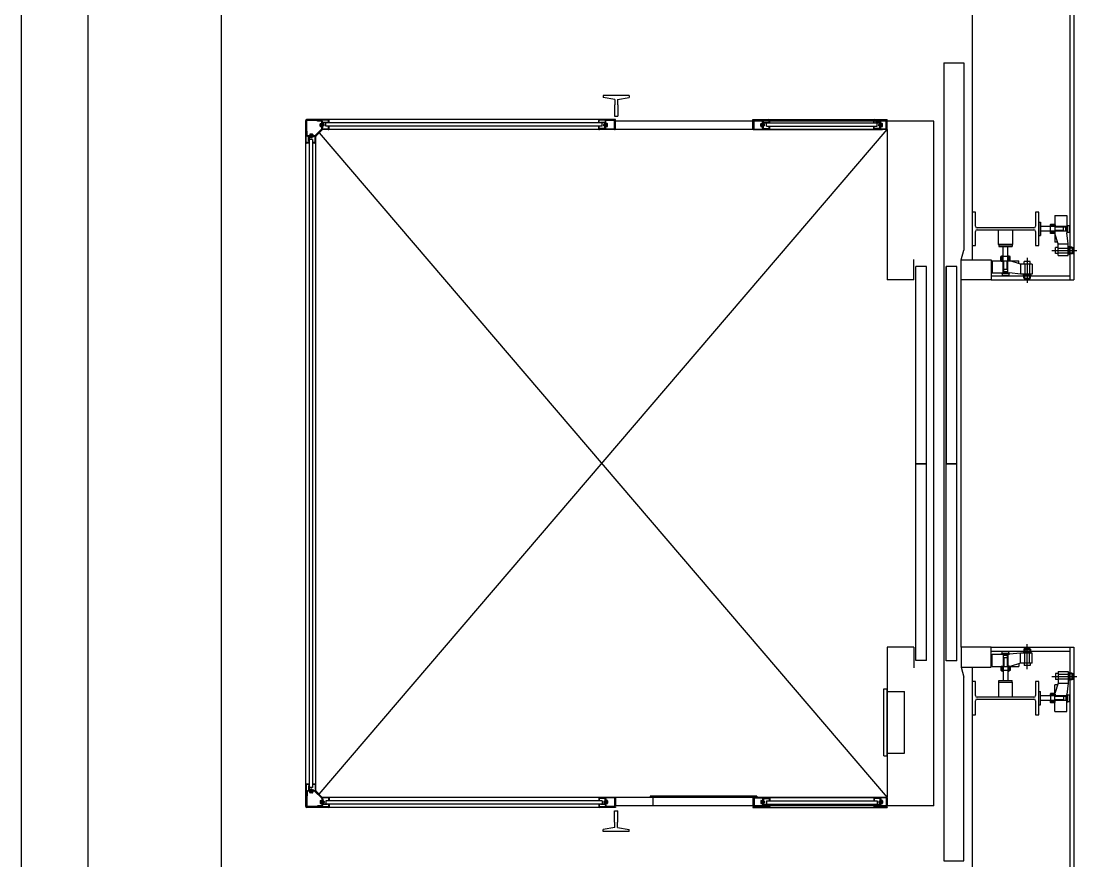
# Model space of a CAD drawing. Header units: millimetres. Extents: x -6877 to 48027, y -11108 to 34894.
# Drawn here: x 21369 to 24533, y -4578 to -2063 of the extents above; entities that cross this region are included whole.
import ezdxf

# ---------------------------------------------------------------- set-up
doc = ezdxf.new("R2010")
doc.units = ezdxf.units.MM
doc.header["$LTSCALE"] = 500
doc.layers.add('동물실', color=9, linetype='Continuous')

msp = doc.modelspace()

# ---------------------------------------------------------------- linework, layer by layer
at = {"layer": '동물실', "color": 251}
for p, q in [((21569, 4537.2), (21569, -4912.8)), ((21969, 4537.2), (21969, -4912.8)), ((21369, 3737.1), (21369, -8439.2)), ((24512, -687.8, 0), (24512, -2837.8, 0)), ((24524, -687.8, 0), (24524, -2837.8, 0)), ((24219, -747.8), (24219, -2777.8)), ((24134, -2187.8), (24134, -4577.8)), ((24134, -2187.8), (24194, -2187.8)), ((24194, -2187.8), (24194, -2748.4)), ((23113, -2285.8), (23113, -2291.8)), ((23191, -2285.8), (23113, -2285.8)), ((23148, -2297.8), (23113, -2291.8)), ((23148, -2297.8), (23148, -2313.8)), ((23156, -2297.8), (23191, -2291.8)), ((23156, -2297.8), (23156, -2313.8)), ((23191, -2285.8), (23191, -2291.8)), ((23147, -2313.8), (23147, -2347.8)), ((23148, -2313.8), (23147, -2313.8)), ((23157, -2313.8), (23156, -2313.8)), ((23157, -2313.8), (23157, -2347.8)), ((22222, -4415.3), (22222, -2360.3)), ((22223.5, -2425.3), (22223.5, -2360.3)), ((23150, -2357.8), (22224.5, -2357.8)), ((22289.5, -2359.3), (22224.5, -2359.3)), ((22225.1, -2405.2), (22225.1, -2361.9)), ((22269.4, -2360.9), (22226.1, -2360.9)), ((22257, -2362.5), (22257, -2360.9)), ((22269.4, -2362.5), (22257, -2362.5)), ((22265.5, -2360.9), (22265.5, -2359.3)), ((22265.6, -2377.7), (22265.6, -2370.7)), ((22266.4, -2369.6), (22269.1, -2369.6)), ((22269.1, -2371.9), (22266.4, -2371.9)), ((22270.4, -2369.2), (22269.1, -2369.2)), ((22269.1, -2379.2), (22269.1, -2369.2)), ((22270.4, -2384.6), (22270.4, -2363.5)), ((22272, -2384.6), (22272, -2363.5)), ((22273.6, -2382.2), (22273.6, -2368.8)), ((22275.9, -2371.7), (22273.6, -2371.7)), ((22276.7, -2372.5), (22273.6, -2372.5)), ((22287, -2366.2), (22274.6, -2366.2)), ((23117.4, -2367.8), (22274.6, -2367.8)), ((22275.9, -2371.7), (22276.7, -2372.5)), ((22275.9, -2376.7), (22275.9, -2371.7)), ((22276.7, -2375.9), (22276.7, -2372.5)), ((22282, -2377.8), (22282, -2367.8)), ((22287, -2367.8), (22287, -2366.2)), ((22290.5, -2367.8), (22290.5, -2360.3)), ((22292, -2367.8), (22292, -2360.3)), ((23100, -2367.8), (23100, -2360.3)), ((23101.5, -2367.8), (23101.5, -2360.3)), ((23150, -2359.3), (23102.5, -2359.3)), ((23117.4, -2366.2), (23105, -2366.2)), ((23105, -2367.8), (23105, -2366.2)), ((23110, -2377.8), (23110, -2367.8)), ((23116.1, -2371.7), (23115.3, -2372.5)), ((23115.3, -2375.9), (23115.3, -2372.5)), ((23115.3, -2372.5), (23118.4, -2372.5)), ((23116.1, -2376.7), (23116.1, -2371.7)), ((23116.1, -2371.7), (23118.4, -2371.7)), ((23118.4, -2382.2), (23118.4, -2368.8)), ((23118.4, -2382.2), (23118.4, -2368.8)), ((23120, -2383.7), (23120, -2361.9)), ((23121.6, -2383.7), (23121.6, -2361.9)), ((23121.6, -2369.2), (23122.9, -2369.2)), ((23145.9, -2360.9), (23122.6, -2360.9)), ((23122.9, -2379.2), (23122.9, -2369.2)), ((23125.6, -2369.6), (23122.9, -2369.6)), ((23122.9, -2371.9), (23125.6, -2371.9)), ((23126.4, -2377.7), (23126.4, -2370.7)), ((23146.9, -2384.3), (23146.9, -2361.9)), ((23147, -2347.8), (23157, -2347.8)), ((23148.5, -2385.3), (23148.5, -2361.9)), ((23150, -2362.8), (23148.5, -2362.8)), ((23150, -2359.3), (23150, -2357.8)), ((24104, -2362.8), (23150, -2362.8)), ((23150, -2385.3), (23150, -2362.8)), ((23562.3, -2357.8), (23964.1, -2357.8)), ((23562.3, -2359.3), (23562.3, -2357.8)), ((23562.3, -2359.3), (23609.8, -2359.3)), ((23562.3, -2385.3), (23562.3, -2362.8)), ((23562.3, -2362.8), (23563.8, -2362.8)), ((23562.3, -2362.8), (23563.8, -2362.8)), ((23563.8, -2385.3), (23563.8, -2361.9)), ((23565.4, -2384.3), (23565.4, -2361.9)), ((23566.4, -2360.9), (23589.7, -2360.9)), ((23585.9, -2377.7), (23585.9, -2370.7)), ((23586.7, -2369.6), (23589.4, -2369.6)), ((23589.4, -2371.9), (23586.7, -2371.9)), ((23589.4, -2379.2), (23589.4, -2369.2)), ((23590.7, -2369.2), (23589.4, -2369.2)), ((23590.7, -2383.7), (23590.7, -2361.9)), ((23592.3, -2383.7), (23592.3, -2361.9)), ((23593.9, -2382.2), (23593.9, -2368.8)), ((23593.9, -2382.2), (23593.9, -2368.8)), ((23596.2, -2371.7), (23593.9, -2371.7)), ((23597, -2372.5), (23593.9, -2372.5)), ((23594.9, -2366.2), (23607.3, -2366.2)), ((23594.9, -2367.8), (23941.5, -2367.8)), ((23596.2, -2376.7), (23596.2, -2371.7)), ((23596.2, -2371.7), (23597, -2372.5)), ((23597, -2375.9), (23597, -2372.5)), ((23602.3, -2377.8), (23602.3, -2367.8)), ((23607.3, -2367.8), (23607.3, -2366.2)), ((23610.8, -2367.8), (23610.8, -2360.3)), ((23612.3, -2367.8), (23612.3, -2360.3)), ((23924.1, -2367.8), (23924.1, -2360.3)), ((23925.6, -2367.8), (23925.6, -2360.3)), ((23964.1, -2359.3), (23926.6, -2359.3)), ((23929.1, -2367.8), (23929.1, -2366.2)), ((23941.5, -2366.2), (23929.1, -2366.2)), ((23934.1, -2377.8), (23934.1, -2367.8)), ((23940.2, -2371.7), (23939.4, -2372.5)), ((23939.4, -2375.9), (23939.4, -2372.5)), ((23939.4, -2372.5), (23942.5, -2372.5)), ((23940.2, -2371.7), (23942.5, -2371.7)), ((23940.2, -2376.7), (23940.2, -2371.7)), ((23942.5, -2382.2), (23942.5, -2368.8)), ((23942.5, -2382.2), (23942.5, -2368.8)), ((23944.1, -2383.7), (23944.1, -2361.9)), ((23945.7, -2383.7), (23945.7, -2361.9)), ((23945.7, -2369.2), (23947, -2369.2)), ((23960, -2360.9), (23946.7, -2360.9)), ((23947, -2379.2), (23947, -2369.2)), ((23949.7, -2369.6), (23947, -2369.6)), ((23947, -2371.9), (23949.7, -2371.9)), ((23950.5, -2377.7), (23950.5, -2370.7)), ((23961, -2384.3), (23961, -2361.9)), ((23962.6, -2385.3), (23962.6, -2361.9)), ((23964.1, -2362.8), (23962.6, -2362.8)), ((23964.1, -2359.3), (23964.1, -2357.8)), ((23964.1, -2385.3), (23964.1, -2362.8)), ((24104, -4412.8), (24104, -2362.8)), ((22225.1, -2401.3), (22223.5, -2401.3)), ((22226.7, -2392.8), (22225.1, -2392.8)), ((22226.7, -2405.2), (22226.7, -2392.8)), ((22233.8, -2402.2), (22233.8, -2404.9)), ((22241.9, -2401.4), (22235, -2401.4)), ((22236.1, -2404.9), (22236.1, -2402.2)), ((22240.7, -2404.9), (22240.7, -2402.2)), ((22243, -2402.2), (22243, -2404.9)), ((22249.5, -2405.9), (22270.1, -2385.3)), ((22250.7, -2407), (22271.3, -2386.4)), ((22252.3, -2407.5), (22271.7, -2388.1)), ((22262, -4377.8), (23964, -2387.8)), ((22262, -2397.8), (23964, -4387.8)), ((22269.1, -2376.5), (22266.4, -2376.5)), ((22266.4, -2378.8), (22269.1, -2378.8)), ((22270.4, -2374.2), (22269.1, -2373)), ((22270.4, -2375.4), (22269.1, -2374.2)), ((22270.4, -2379.2), (22269.1, -2379.2)), ((22273.6, -2382.2), (22272, -2382.2)), ((22289.5, -2386.3), (22272.4, -2386.3)), ((23147.5, -2387.8), (22272.4, -2387.8)), ((22276.7, -2375.9), (22273.6, -2375.9)), ((22275.9, -2376.7), (22273.6, -2376.7)), ((22276.7, -2375.9), (22275.9, -2376.7)), ((23110, -2377.8), (22282, -2377.8)), ((22290.5, -2385.3), (22290.5, -2377.8)), ((22292, -2385.3), (22292, -2377.8)), ((23100, -2385.3), (23100, -2377.8)), ((23101.5, -2385.3), (23101.5, -2377.8)), ((23147.5, -2386.3), (23102.5, -2386.3)), ((23119, -2384.7), (23103, -2384.7)), ((23103, -2386.3), (23103, -2384.7)), ((23115.3, -2375.9), (23118.4, -2375.9)), ((23115.3, -2375.9), (23116.1, -2376.7)), ((23116.1, -2376.7), (23118.4, -2376.7)), ((23118.4, -2382.2), (23120, -2382.2)), ((23121.6, -2374.2), (23122.9, -2373)), ((23121.6, -2375.4), (23122.9, -2374.2)), ((23121.6, -2379.2), (23122.9, -2379.2)), ((23122.9, -2376.5), (23125.6, -2376.5)), ((23125.6, -2378.8), (23122.9, -2378.8)), ((23148.5, -2384.3), (23146.9, -2384.3)), ((23964, -2387.8), (23147.5, -2387.8)), ((23563.8, -2384.3), (23565.4, -2384.3)), ((23564.8, -2386.3), (23609.8, -2386.3)), ((23564.8, -2387.8), (23950.3, -2387.8)), ((23589.4, -2376.5), (23586.7, -2376.5)), ((23586.7, -2378.8), (23589.4, -2378.8)), ((23590.7, -2374.2), (23589.4, -2373)), ((23590.7, -2375.4), (23589.4, -2374.2)), ((23590.7, -2379.2), (23589.4, -2379.2)), ((23593.9, -2382.2), (23592.3, -2382.2)), ((23593.3, -2384.7), (23609.3, -2384.7)), ((23597, -2375.9), (23593.9, -2375.9)), ((23596.2, -2376.7), (23593.9, -2376.7)), ((23597, -2375.9), (23596.2, -2376.7)), ((23602.3, -2377.8), (23934.1, -2377.8)), ((23609.3, -2386.3), (23609.3, -2384.7)), ((23610.8, -2385.3), (23610.8, -2377.8)), ((23612.3, -2385.3), (23612.3, -2377.8)), ((23924.1, -2385.3), (23924.1, -2377.8)), ((23925.6, -2385.3), (23925.6, -2377.8)), ((23961.6, -2386.3), (23926.6, -2386.3)), ((23927.1, -2386.3), (23927.1, -2384.7)), ((23943.1, -2384.7), (23927.1, -2384.7)), ((23939.4, -2375.9), (23942.5, -2375.9)), ((23939.4, -2375.9), (23940.2, -2376.7)), ((23940.2, -2376.7), (23942.5, -2376.7)), ((23942.5, -2382.2), (23944.1, -2382.2)), ((23945.7, -2374.2), (23947, -2373)), ((23945.7, -2375.4), (23947, -2374.2)), ((23945.7, -2379.2), (23947, -2379.2)), ((23947, -2376.5), (23949.7, -2376.5)), ((23949.7, -2378.8), (23947, -2378.8)), ((23962.6, -2384.3), (23961, -2384.3)), ((23964, -2387.8), (23964, -2837.8)), ((22232, -2426.3), (22224.5, -2426.3)), ((22232, -2427.8), (22224.5, -2427.8)), ((22248.8, -2406.2), (22227.7, -2406.2)), ((22248.8, -2407.8), (22227.7, -2407.8)), ((22230.4, -2422.8), (22230.4, -2410.4)), ((22232, -2422.8), (22230.4, -2422.8)), ((22232, -2410.4), (22232, -4365.1)), ((22242, -2417.8), (22232, -2417.8)), ((22246.4, -2409.4), (22233, -2409.4)), ((22233.4, -2406.2), (22233.4, -2404.9)), ((22243.4, -2404.9), (22233.4, -2404.9)), ((22235.9, -2411.7), (22235.9, -2409.4)), ((22235.9, -2411.7), (22236.7, -2412.5)), ((22240.9, -2411.7), (22235.9, -2411.7)), ((22236.7, -2412.5), (22236.7, -2409.4)), ((22240.1, -2412.5), (22236.7, -2412.5)), ((22238.4, -2406.2), (22237.2, -2404.9)), ((22239.6, -2406.2), (22238.4, -2404.9)), ((22240.1, -2412.5), (22240.1, -2409.4)), ((22240.1, -2412.5), (22240.9, -2411.7)), ((22240.9, -2411.7), (22240.9, -2409.4)), ((22242, -2417.8), (22242, -4357.7)), ((22249.5, -2426.3), (22242, -2426.3)), ((22249.5, -2427.8), (22242, -2427.8)), ((22243.4, -2406.2), (22243.4, -2404.9)), ((22246.4, -2409.4), (22246.4, -2407.8)), ((22250.5, -2425.3), (22250.5, -2408.2)), ((22252, -4367.4), (22252, -2408.2)), ((24229, -2635, 0), (24219, -2635, 0)), ((24219, -2635, 0), (24219, -2735, 0)), ((24229, -2677.3, 0), (24229, -2635, 0)), ((24419, -2635, 0), (24409, -2635, 0)), ((24409, -2635, 0), (24409, -2677.3, 0)), ((24419, -2735, 0), (24419, -2635, 0)), ((24466.6, -2645.1, 0), (24466.6, -2724.9, 0)), ((24466.6, -2645.1, 0), (24502.6, -2645.1, 0)), ((24502.6, -2645.1, 0), (24502.6, -2696.5, 0)), ((24404, -2682.3, 0), (24234, -2682.3, 0)), ((24234, -2687.8, 0), (24404, -2687.8, 0)), ((24298, -2731.8, 0), (24298, -2687.8, 0)), ((24340, -2687.8, 0), (24340, -2731.8, 0)), ((24419, -2665, 0), (24424, -2665, 0)), ((24419, -2665, 0), (24419, -2705, 0)), ((24424, -2665, 0), (24424, -2705, 0)), ((24502.5, -2678, 0), (24424, -2678, 0)), ((24424, -2678, 0), (24424, -2692, 0)), ((24454.3, -2698.6, 0), (24454.3, -2671.4, 0)), ((24466.6, -2671.4, 0), (24454.3, -2671.4, 0)), ((24466.6, -2673.6, 0), (24454.3, -2673.6, 0)), ((24466.6, -2676.1, 0), (24454.3, -2676.1, 0)), ((24466.6, -2676.1, 0), (24457.6, -2676.1, 0)), ((24492.5, -2680, 0), (24466.5, -2680, 0)), ((24467.6, -2672.4, 0), (24466.6, -2672.4, 0)), ((24466.6, -2672.4, 0), (24466.6, -2677.4, 0)), ((24467.6, -2677.4, 0), (24466.6, -2677.4, 0)), ((24467.6, -2672.4, 0), (24467.6, -2677.4, 0)), ((24492.5, -2691.1, 0), (24492.5, -2679.1, 0)), ((24492.5, -2679.1, 0), (24499.5, -2679.1, 0)), ((24499.5, -2691.1, 0), (24499.5, -2679.1, 0)), ((24499.5, -2679.9, 0), (24502.5, -2679.9, 0)), ((24502.6, -2673.5, 0), (24504.6, -2673.5, 0)), ((24504.6, -2696.5, 0), (24504.6, -2673.5, 0)), ((24504.6, -2675, 0), (24510.6, -2675, 0)), ((24510.6, -2695, 0), (24510.6, -2675, 0)), ((24229, -2735, 0), (24229, -2692.8, 0)), ((24409, -2692.8, 0), (24409, -2735, 0)), ((24419, -2705, 0), (24424, -2705, 0)), ((24502.5, -2692, 0), (24424, -2692, 0)), ((24454.3, -2692.1, 0), (24454.3, -2697.6, 0)), ((24466.6, -2693.6, 0), (24454.3, -2693.6, 0)), ((24466.6, -2696.1, 0), (24454.3, -2696.1, 0)), ((24466.6, -2698.6, 0), (24454.3, -2698.6, 0)), ((24492.5, -2690, 0), (24466.5, -2690, 0)), ((24467.6, -2692.4, 0), (24466.6, -2692.4, 0)), ((24467.6, -2697.4, 0), (24466.6, -2697.4, 0)), ((24476.5, -2730, 0), (24466.6, -2698.6, 0)), ((24467.6, -2697.4, 0), (24467.6, -2692.4, 0)), ((24492.5, -2691.1, 0), (24499.5, -2691.1, 0)), ((24499.5, -2690.1, 0), (24502.5, -2690.1, 0)), ((24506.5, -2730, 0), (24502.6, -2696.5, 0)), ((24504.6, -2696.5, 0), (24502.6, -2696.5, 0)), ((24504.6, -2695, 0), (24510.6, -2695, 0)), ((24186, -2777.8, 0), (24194, -2748.4, 0)), ((24186, -2777.8), (24194, -2748.4)), ((24219, -2735, 0), (24229, -2735, 0)), ((24298, -2731.8, 0), (24299, -2732.8, 0)), ((24340, -2731.8, 0), (24298, -2731.8, 0)), ((24299, -2732.8, 0), (24299, -2737.8, 0)), ((24299, -2732.8, 0), (24339, -2732.8, 0)), ((24299, -2737.8, 0), (24339, -2737.8, 0)), ((24312, -2816.3, 0), (24312, -2737.8, 0)), ((24312, -2737.8, 0), (24326, -2737.8, 0)), ((24326, -2816.3, 0), (24326, -2737.8, 0)), ((24339, -2732.8, 0), (24340, -2731.8, 0)), ((24339, -2732.8, 0), (24339, -2737.8, 0)), ((24409, -2735, 0), (24419, -2735, 0)), ((24458.1, -2750, 0), (24532.9, -2750, 0)), ((24474.9, -2724.9, 0), (24466.5, -2724.9, 0)), ((24468.8, -2759, 0), (24468.8, -2741, 0)), ((24476.5, -2741, 0), (24468.8, -2741, 0)), ((24476.5, -2765, 0), (24476.5, -2730, 0)), ((24476.5, -2730, 0), (24506.5, -2730, 0)), ((24476.5, -2759, 0), (24476.5, -2741, 0)), ((24476.5, -2743, 0), (24506.5, -2743, 0)), ((24506.5, -2765, 0), (24506.5, -2730, 0)), ((24509.6, -2739.1, 0), (24507, -2739.1, 0)), ((24509.6, -2744.1, 0), (24507, -2744.1, 0)), ((24510, -2739.1, 0), (24510, -2761.1, 0)), ((24512, -2739.1, 0), (24510, -2739.1, 0)), ((24512, -2761.1, 0), (24512, -2739.1, 0)), ((24518.4, -2740, 0), (24512, -2740, 0)), ((24518.4, -2740, 0), (24512, -2740, 0)), ((24518.4, -2742.5, 0), (24512, -2742.5, 0)), ((24518.4, -2740, 0), (24518.4, -2742.5, 0)), ((24518.4, -2742.5, 0), (24521.3, -2741.6, 0)), ((24518.4, -2742.5, 0), (24518.4, -2757.5, 0)), ((24519.4, -2742.2, 0), (24519.4, -2757.8, 0)), ((24522.4, -2742.6, 0), (24522.4, -2757.3, 0)), ((24044, -2837.8), (24044, -2776.4)), ((24186, -2777.8, 0), (24276, -2777.8, 0)), ((24186, -2837.8, 0), (24186, -2777.8, 0)), ((24276, -2777.8, 0), (24276, -2837.8, 0)), ((24279.1, -2780.3, 0), (24358.9, -2780.3, 0)), ((24279.1, -2780.3, 0), (24279.1, -2816.3, 0)), ((24332.6, -2768.1, 0), (24305.4, -2768.1, 0)), ((24305.4, -2780.4, 0), (24305.4, -2768.1, 0)), ((24306.4, -2781.3, 0), (24306.4, -2780.3, 0)), ((24306.4, -2780.3, 0), (24311.4, -2780.3, 0)), ((24306.4, -2781.3, 0), (24311.4, -2781.3, 0)), ((24307.7, -2780.3, 0), (24307.7, -2768.1, 0)), ((24310.2, -2780.3, 0), (24310.2, -2768.1, 0)), ((24310.2, -2780.3, 0), (24310.2, -2771.4, 0)), ((24311.4, -2781.3, 0), (24311.4, -2780.3, 0)), ((24314, -2806.3, 0), (24314, -2780.3, 0)), ((24324, -2806.3, 0), (24324, -2780.3, 0)), ((24326.2, -2768.1, 0), (24331.7, -2768.1, 0)), ((24326.4, -2781.3, 0), (24326.4, -2780.3, 0)), ((24331.4, -2781.3, 0), (24326.4, -2781.3, 0)), ((24327.7, -2780.3, 0), (24327.7, -2768.1, 0)), ((24330.2, -2780.3, 0), (24330.2, -2768.1, 0)), ((24331.4, -2781.3, 0), (24331.4, -2780.3, 0)), ((24332.6, -2780.4, 0), (24332.6, -2768.1, 0)), ((24364, -2790.3, 0), (24332.6, -2780.3, 0)), ((24358.9, -2788.7, 0), (24358.9, -2780.3, 0)), ((24393, -2782.6, 0), (24375, -2782.6, 0)), ((24375, -2790.3, 0), (24375, -2782.6, 0)), ((24384, -2771.9, 0), (24384, -2846.7, 0)), ((24393, -2790.3, 0), (24393, -2782.6, 0)), ((24476.5, -2759, 0), (24468.8, -2759, 0)), ((24476.5, -2757, 0), (24506.5, -2757, 0)), ((24476.5, -2765, 0), (24506.5, -2765, 0)), ((24476.5, -2765, 0), (24506.5, -2765, 0)), ((24509.6, -2756.1, 0), (24507, -2756.1, 0)), ((24509.6, -2761.1, 0), (24507, -2761.1, 0)), ((24510, -2761.1, 0), (24512, -2761.1, 0)), ((24518.4, -2757.5, 0), (24512, -2757.5, 0)), ((24518.4, -2760, 0), (24512, -2760, 0)), ((24518.4, -2757.5, 0), (24521.3, -2758.3, 0)), ((24518.4, -2760, 0), (24518.4, -2757.5, 0)), ((24050, -3387.4), (24050, -2797.5)), ((24082, -2797.5), (24050, -2797.5)), ((24082, -3387.4), (24082, -2797.5)), ((24141, -2797.8), (24141, -3387.8)), ((24141, -3387.6), (24141, -2797.8)), ((24173, -2797.8), (24141, -2797.8)), ((24173, -3387.6), (24173, -2797.8)), ((24325.1, -2806.3, 0), (24313.1, -2806.3, 0)), ((24313.1, -2806.3, 0), (24313.1, -2813.3, 0)), ((24325.1, -2813.3, 0), (24313.1, -2813.3, 0)), ((24313.9, -2813.3, 0), (24313.9, -2816.3, 0)), ((24324.1, -2813.3, 0), (24324.1, -2816.3, 0)), ((24325.1, -2806.3, 0), (24325.1, -2813.3, 0)), ((24399, -2790.3, 0), (24364, -2790.3, 0)), ((24364, -2790.3, 0), (24364, -2820.3, 0)), ((24393, -2790.3, 0), (24375, -2790.3, 0)), ((24377, -2790.3, 0), (24377, -2820.3, 0)), ((24391, -2790.3, 0), (24391, -2820.3, 0)), ((24399, -2790.3, 0), (24399, -2820.3, 0)), ((24399, -2790.3, 0), (24399, -2820.3, 0)), ((24044, -2837.8), (23964, -2837.8)), ((24186, -3937.8), (24186, -2837.8)), ((24276, -2837.8, 0), (24186, -2837.8, 0)), ((24276, -2825.8), (24512, -2825.8)), ((24276, -2837.8), (24524, -2837.8)), ((24279.1, -2816.3, 0), (24330.5, -2816.3, 0)), ((24307.5, -2816.3, 0), (24307.5, -2818.3, 0)), ((24330.5, -2818.3, 0), (24307.5, -2818.3, 0)), ((24309, -2818.3, 0), (24309, -2824.3, 0)), ((24329, -2824.3, 0), (24309, -2824.3, 0)), ((24329, -2818.3, 0), (24329, -2824.3, 0)), ((24364, -2820.3, 0), (24330.5, -2816.3, 0)), ((24330.5, -2818.3, 0), (24330.5, -2816.3, 0)), ((24399, -2820.3, 0), (24364, -2820.3, 0)), ((24373.1, -2823.4, 0), (24373.1, -2820.8, 0)), ((24373.1, -2823.8, 0), (24395.1, -2823.8, 0)), ((24373.1, -2825.8, 0), (24373.1, -2823.8, 0)), ((24395.1, -2825.8, 0), (24373.1, -2825.8, 0)), ((24374, -2832.2, 0), (24374, -2825.8, 0)), ((24374, -2832.2, 0), (24374, -2825.8, 0)), ((24374, -2832.2, 0), (24376.5, -2832.2, 0)), ((24376.5, -2832.2, 0), (24375.6, -2835, 0)), ((24376.2, -2833.2, 0), (24391.8, -2833.2, 0)), ((24376.5, -2832.2, 0), (24376.5, -2825.8, 0)), ((24376.5, -2832.2, 0), (24391.5, -2832.2, 0)), ((24376.6, -2836.2, 0), (24391.3, -2836.2, 0)), ((24378.1, -2823.4, 0), (24378.1, -2820.7, 0)), ((24390.1, -2823.4, 0), (24390.1, -2820.7, 0)), ((24391.5, -2832.2, 0), (24391.5, -2825.8, 0)), ((24391.5, -2832.2, 0), (24392.3, -2835, 0)), ((24394, -2832.2, 0), (24391.5, -2832.2, 0)), ((24394, -2832.2, 0), (24394, -2825.8, 0)), ((24395.1, -2823.3, 0), (24395.1, -2820.8, 0)), ((24395.1, -2823.8, 0), (24395.1, -2825.8, 0)), ((24050, -3387.4), (24082, -3387.4)), ((24050, -3978), (24050, -3388.2)), ((24050, -3388.2), (24082, -3388.2)), ((24082, -3978), (24082, -3388.2)), ((24140.9, -3387.6), (24173, -3387.6)), ((24140.9, -3388.4), (24173, -3388.4)), ((24141, -3978.3), (24141, -3388.4)), ((24173, -3978.3), (24173, -3388.4)), ((23964, -3937.8), (23964, -4387.8)), ((24044, -3937.8), (23964, -3937.8)), ((24044, -3937.8), (24044, -3999.2)), ((24276, -3937.8, 0), (24186, -3937.8, 0)), ((24186, -3937.8, 0), (24186, -3997.8, 0)), ((24276, -3937.8), (24524, -3937.8)), ((24276, -3997.8, 0), (24276, -3937.8, 0)), ((24276, -3949.8), (24512, -3949.8)), ((24329, -3951.2, 0), (24309, -3951.2, 0)), ((24309, -3957.2, 0), (24309, -3951.2, 0)), ((24329, -3957.2, 0), (24329, -3951.2, 0)), ((24395.1, -3949.8, 0), (24373.1, -3949.8, 0)), ((24373.1, -3949.8, 0), (24373.1, -3951.8, 0)), ((24373.1, -3951.8, 0), (24395.1, -3951.8, 0)), ((24373.1, -3952.2, 0), (24373.1, -3954.8, 0)), ((24374, -3943.4, 0), (24374, -3949.8, 0)), ((24374, -3943.4, 0), (24374, -3949.8, 0)), ((24374, -3943.4, 0), (24376.5, -3943.4, 0)), ((24376.5, -3943.4, 0), (24375.6, -3940.5, 0)), ((24376.2, -3942.4, 0), (24391.8, -3942.4, 0)), ((24376.5, -3943.4, 0), (24376.5, -3949.8, 0)), ((24376.5, -3943.4, 0), (24391.5, -3943.4, 0)), ((24376.6, -3939.4, 0), (24391.3, -3939.4, 0)), ((24378.1, -3952.2, 0), (24378.1, -3954.9, 0)), ((24384, -4003.7, 0), (24384, -3928.9, 0)), ((24390.1, -3952.2, 0), (24390.1, -3954.9, 0)), ((24391.5, -3943.4, 0), (24392.3, -3940.5, 0)), ((24391.5, -3943.4, 0), (24391.5, -3949.8, 0)), ((24394, -3943.4, 0), (24391.5, -3943.4, 0)), ((24394, -3943.4, 0), (24394, -3949.8, 0)), ((24395.1, -3951.8, 0), (24395.1, -3949.8, 0)), ((24395.1, -3952.3, 0), (24395.1, -3954.8, 0)), ((24512, -3937.8, 0), (24512, -5562.8, 0)), ((24524, -3937.8), (24524, -5562.8, 0)), ((24082, -3978), (24050, -3978)), ((24173, -3978.3), (24141, -3978.3)), ((24279.1, -3959.2, 0), (24330.5, -3959.2, 0)), ((24279.1, -3995.3, 0), (24279.1, -3959.2, 0)), ((24330.5, -3957.2, 0), (24307.5, -3957.2, 0)), ((24307.5, -3959.2, 0), (24307.5, -3957.2, 0)), ((24312, -3959.3, 0), (24312, -4037.8, 0)), ((24313.1, -3969.3, 0), (24313.1, -3962.3, 0)), ((24325.1, -3962.3, 0), (24313.1, -3962.3, 0)), ((24325.1, -3969.3, 0), (24313.1, -3969.3, 0)), ((24313.9, -3962.3, 0), (24313.9, -3959.3, 0)), ((24314, -3969.3, 0), (24314, -3995.3, 0)), ((24324, -3969.3, 0), (24324, -3995.3, 0)), ((24324.1, -3962.3, 0), (24324.1, -3959.3, 0)), ((24325.1, -3969.3, 0), (24325.1, -3962.3, 0)), ((24326, -3959.3, 0), (24326, -4037.8, 0)), ((24364, -3955.3, 0), (24330.5, -3959.2, 0)), ((24330.5, -3957.2, 0), (24330.5, -3959.2, 0)), ((24364, -3985.3, 0), (24332.6, -3995.3, 0)), ((24399, -3955.3, 0), (24364, -3955.3, 0)), ((24364, -3985.3, 0), (24364, -3955.3, 0)), ((24399, -3985.3, 0), (24364, -3985.3, 0)), ((24393, -3985.3, 0), (24375, -3985.3, 0)), ((24375, -3985.3, 0), (24375, -3993, 0)), ((24377, -3985.3, 0), (24377, -3955.3, 0)), ((24391, -3985.3, 0), (24391, -3955.3, 0)), ((24393, -3985.3, 0), (24393, -3993, 0)), ((24399, -3985.3, 0), (24399, -3955.3, 0)), ((24399, -3985.3, 0), (24399, -3955.3, 0)), ((24186, -3997.8, 0), (24194, -4027.2, 0)), ((24186, -3997.8), (24194, -4027.2)), ((24186, -3997.8, 0), (24276, -3997.8, 0)), ((24219, -3997.8), (24219, -5012.8)), ((24279.1, -3995.3, 0), (24358.9, -3995.3, 0)), ((24305.4, -3995.2, 0), (24305.4, -4007.5, 0)), ((24332.6, -4007.5, 0), (24305.4, -4007.5, 0)), ((24306.4, -3994.3, 0), (24306.4, -3995.3, 0)), ((24306.4, -3994.3, 0), (24311.4, -3994.3, 0)), ((24306.4, -3995.3, 0), (24311.4, -3995.3, 0)), ((24307.7, -3995.3, 0), (24307.7, -4007.5, 0)), ((24310.2, -3995.3, 0), (24310.2, -4007.5, 0)), ((24310.2, -3995.3, 0), (24310.2, -4004.2, 0)), ((24311.4, -3994.3, 0), (24311.4, -3995.3, 0)), ((24326.2, -4007.5, 0), (24331.7, -4007.5, 0)), ((24331.4, -3994.3, 0), (24326.4, -3994.3, 0)), ((24326.4, -3994.3, 0), (24326.4, -3995.3, 0)), ((24327.7, -3995.3, 0), (24327.7, -4007.5, 0)), ((24330.2, -3995.3, 0), (24330.2, -4007.5, 0)), ((24331.4, -3994.3, 0), (24331.4, -3995.3, 0)), ((24332.6, -3995.2, 0), (24332.6, -4007.5, 0)), ((24358.9, -3986.9, 0), (24358.9, -3995.3, 0)), ((24393, -3993, 0), (24375, -3993, 0)), ((24468.8, -4016.6, 0), (24468.8, -4034.6, 0)), ((24476.5, -4016.6, 0), (24468.8, -4016.6, 0)), ((24476.5, -4010.6, 0), (24476.5, -4045.5, 0)), ((24476.5, -4010.6, 0), (24506.5, -4010.6, 0)), ((24476.5, -4010.6, 0), (24506.5, -4010.6, 0)), ((24476.5, -4016.6, 0), (24476.5, -4034.6, 0)), ((24506.5, -4010.6, 0), (24506.5, -4045.5, 0)), ((24509.6, -4014.5, 0), (24507, -4014.5, 0)), ((24510, -4036.5, 0), (24510, -4014.5, 0)), ((24510, -4014.5, 0), (24512, -4014.5, 0)), ((24512, -4014.5, 0), (24512, -4036.5, 0)), ((24518.4, -4015.6, 0), (24512, -4015.6, 0)), ((24518.4, -4018.1, 0), (24512, -4018.1, 0)), ((24518.4, -4015.6, 0), (24518.4, -4018.1, 0)), ((24518.4, -4018.1, 0), (24521.3, -4017.3, 0)), ((24518.4, -4033.1, 0), (24518.4, -4018.1, 0)), ((24519.4, -4033.4, 0), (24519.4, -4017.8, 0)), ((24194, -4577.8), (24194, -4027.2)), ((24229, -4040.5, 0), (24219, -4040.5, 0)), ((24219, -4040.5, 0), (24219, -4140.5, 0)), ((24229, -4082.8, 0), (24229, -4040.5, 0)), ((24298, -4043.8, 0), (24299, -4042.8, 0)), ((24298, -4043.8, 0), (24298, -4087.8, 0)), ((24340, -4043.8, 0), (24298, -4043.8, 0)), ((24299, -4042.8, 0), (24299, -4037.8, 0)), ((24299, -4037.8, 0), (24339, -4037.8, 0)), ((24299, -4042.8, 0), (24339, -4042.8, 0)), ((24312, -4037.8, 0), (24326, -4037.8, 0)), ((24339, -4042.8, 0), (24339, -4037.8, 0)), ((24339, -4042.8, 0), (24340, -4043.8, 0)), ((24340, -4087.8, 0), (24340, -4043.8, 0)), ((24419, -4040.5, 0), (24409, -4040.5, 0)), ((24409, -4040.5, 0), (24409, -4082.8, 0)), ((24419, -4140.5, 0), (24419, -4040.5, 0)), ((24458.1, -4025.6, 0), (24532.9, -4025.6, 0)), ((24476.5, -4045.5, 0), (24466.6, -4077, 0)), ((24476.5, -4034.6, 0), (24468.8, -4034.6, 0)), ((24476.5, -4018.6, 0), (24506.5, -4018.6, 0)), ((24476.5, -4032.6, 0), (24506.5, -4032.6, 0)), ((24476.5, -4045.5, 0), (24506.5, -4045.5, 0)), ((24506.5, -4045.5, 0), (24502.6, -4079.1, 0)), ((24509.6, -4019.5, 0), (24507, -4019.5, 0)), ((24509.6, -4031.5, 0), (24507, -4031.5, 0)), ((24509.6, -4036.5, 0), (24507, -4036.5, 0)), ((24512, -4036.5, 0), (24510, -4036.5, 0)), ((24518.4, -4033.1, 0), (24512, -4033.1, 0)), ((24518.4, -4035.6, 0), (24512, -4035.6, 0)), ((24518.4, -4035.6, 0), (24512, -4035.6, 0)), ((24518.4, -4033.1, 0), (24521.3, -4034, 0)), ((24518.4, -4035.6, 0), (24518.4, -4033.1, 0)), ((24522.4, -4033, 0), (24522.4, -4018.3, 0)), ((23954.4, -4262.8), (23954.4, -4062.7)), ((23954.4, -4062.7), (23964, -4062.7)), ((23964, -4262.8), (23964, -4062.7)), ((23964, -4070.7), (24016, -4070.7)), ((24016, -4254.8), (24016, -4070.7)), ((24419, -4070.6, 0), (24424, -4070.6, 0)), ((24419, -4110.6, 0), (24419, -4070.6, 0)), ((24424, -4110.6, 0), (24424, -4070.6, 0)), ((24454.3, -4077, 0), (24454.3, -4104.2, 0)), ((24466.6, -4077, 0), (24454.3, -4077, 0)), ((24454.3, -4083.4, 0), (24454.3, -4077.9, 0)), ((24466.6, -4079.4, 0), (24454.3, -4079.4, 0)), ((24474.9, -4050.7, 0), (24466.5, -4050.7, 0)), ((24466.6, -4130.4, 0), (24466.6, -4050.7, 0)), ((24467.6, -4078.2, 0), (24466.6, -4078.2, 0)), ((24467.6, -4078.2, 0), (24467.6, -4083.2, 0)), ((24502.6, -4130.4, 0), (24502.6, -4079.1, 0)), ((24504.6, -4079.1, 0), (24502.6, -4079.1, 0)), ((24504.6, -4079.1, 0), (24504.6, -4102, 0)), ((24504.6, -4080.6, 0), (24510.6, -4080.6, 0)), ((24510.6, -4080.5, 0), (24510.6, -4100.5, 0)), ((24229, -4140.5, 0), (24229, -4098.3, 0)), ((24404, -4087.8, 0), (24234, -4087.8, 0)), ((24234, -4093.3, 0), (24404, -4093.3, 0)), ((24409, -4098.3, 0), (24409, -4140.5, 0)), ((24419, -4110.6, 0), (24424, -4110.6, 0)), ((24502.5, -4083.6, 0), (24424, -4083.6, 0)), ((24424, -4097.6, 0), (24424, -4083.6, 0)), ((24502.5, -4097.6, 0), (24424, -4097.6, 0)), ((24466.6, -4081.9, 0), (24454.3, -4081.9, 0)), ((24466.6, -4099.4, 0), (24454.3, -4099.4, 0)), ((24466.6, -4101.9, 0), (24454.3, -4101.9, 0)), ((24466.6, -4104.2, 0), (24454.3, -4104.2, 0)), ((24466.6, -4099.4, 0), (24457.6, -4099.4, 0)), ((24492.5, -4085.6, 0), (24466.5, -4085.6, 0)), ((24492.5, -4095.6, 0), (24466.5, -4095.6, 0)), ((24467.6, -4083.2, 0), (24466.6, -4083.2, 0)), ((24467.6, -4098.2, 0), (24466.6, -4098.2, 0)), ((24466.6, -4103.2, 0), (24466.6, -4098.2, 0)), ((24467.6, -4103.2, 0), (24466.6, -4103.2, 0)), ((24467.6, -4103.2, 0), (24467.6, -4098.2, 0)), ((24492.5, -4084.5, 0), (24492.5, -4096.5, 0)), ((24492.5, -4084.5, 0), (24499.5, -4084.5, 0)), ((24492.5, -4096.5, 0), (24499.5, -4096.5, 0)), ((24499.5, -4084.5, 0), (24499.5, -4096.5, 0)), ((24499.5, -4085.5, 0), (24502.5, -4085.5, 0)), ((24499.5, -4095.7, 0), (24502.5, -4095.7, 0)), ((24502.6, -4102, 0), (24504.6, -4102, 0)), ((24504.6, -4100.5, 0), (24510.6, -4100.5, 0)), ((24219, -4140.5, 0), (24229, -4140.5, 0)), ((24409, -4140.5, 0), (24419, -4140.5, 0)), ((24466.6, -4130.4, 0), (24502.6, -4130.4, 0)), ((23954.4, -4262.8), (23964, -4262.8)), ((23964, -4254.8), (24016, -4254.8)), ((22223.5, -4350.3), (22223.5, -4415.3)), ((22232, -4347.8), (22224.5, -4347.8)), ((22232, -4349.3), (22224.5, -4349.3)), ((22230.4, -4352.8), (22230.4, -4365.2)), ((22232, -4352.8), (22230.4, -4352.8)), ((22242, -4357.8), (22232, -4357.8)), ((22246.4, -4366.2), (22233, -4366.2)), ((22235.9, -4363.9), (22236.7, -4363.1)), ((22235.9, -4363.9), (22235.9, -4366.2)), ((22240.9, -4363.9), (22235.9, -4363.9)), ((22236.7, -4363.1), (22236.7, -4366.2)), ((22240.1, -4363.1), (22236.7, -4363.1)), ((22240.1, -4363.1), (22240.9, -4363.9)), ((22240.1, -4363.1), (22240.1, -4366.2)), ((22240.9, -4363.9), (22240.9, -4366.2)), ((22249.5, -4347.8), (22242, -4347.8)), ((22249.5, -4349.3), (22242, -4349.3)), ((22246.4, -4366.2), (22246.4, -4367.8)), ((22250.5, -4350.3), (22250.5, -4367.4)), ((22225.1, -4374.3), (22223.5, -4374.3)), ((22225.1, -4370.4), (22225.1, -4413.7)), ((22226.7, -4382.8), (22225.1, -4382.8)), ((22226.7, -4370.4), (22226.7, -4382.8)), ((22248.8, -4367.8), (22227.7, -4367.8)), ((22248.8, -4369.4), (22227.7, -4369.4)), ((22233.4, -4369.4), (22233.4, -4370.7)), ((22243.4, -4370.7), (22233.4, -4370.7)), ((22233.8, -4373.4), (22233.8, -4370.7)), ((22241.9, -4374.2), (22235, -4374.2)), ((22236.1, -4370.7), (22236.1, -4373.4)), ((22238.4, -4369.4), (22237.2, -4370.7)), ((22239.6, -4369.4), (22238.4, -4370.7)), ((22240.7, -4370.7), (22240.7, -4373.4)), ((22243, -4373.4), (22243, -4370.7)), ((22243.4, -4369.4), (22243.4, -4370.7)), ((22249.5, -4369.7), (22270.1, -4390.3)), ((22250.7, -4368.6), (22271.3, -4389.1)), ((22252.3, -4368.1), (22271.7, -4387.5)), ((22266.4, -4396.8), (22269.1, -4396.8)), ((22270.4, -4396.4), (22269.1, -4396.4)), ((22269.1, -4396.4), (22269.1, -4406.4)), ((22270.4, -4391), (22270.4, -4412.1)), ((22272, -4391), (22272, -4412.1)), ((22273.6, -4393.4), (22272, -4393.4)), ((23964, -4387.8), (22272.4, -4387.8)), ((23147.5, -4387.8), (22272.4, -4387.8)), ((22289.5, -4389.3), (22272.4, -4389.3)), ((22273.6, -4393.4), (22273.6, -4406.8)), ((23110, -4397.8), (22282, -4397.8)), ((22282, -4397.8), (22282, -4407.8)), ((22290.5, -4390.3), (22290.5, -4397.8)), ((22292, -4390.3), (22292, -4397.8)), ((23100, -4390.3), (23100, -4397.8)), ((23101.5, -4390.3), (23101.5, -4397.8)), ((23147.5, -4389.3), (23102.5, -4389.3)), ((23103, -4389.3), (23103, -4390.9)), ((23119, -4390.9), (23103, -4390.9)), ((23110, -4397.8), (23110, -4407.8)), ((23118.4, -4393.4), (23120, -4393.4)), ((23118.4, -4393.4), (23118.4, -4406.8)), ((23118.4, -4393.4), (23118.4, -4406.8)), ((23120, -4391.9), (23120, -4413.7)), ((23121.6, -4391.9), (23121.6, -4413.7)), ((23121.6, -4396.4), (23122.9, -4396.4)), ((23122.9, -4396.4), (23122.9, -4406.4)), ((23125.6, -4396.8), (23122.9, -4396.8)), ((23146.9, -4391.3), (23146.9, -4413.7)), ((23148.5, -4391.3), (23146.9, -4391.3)), ((23148.5, -4390.3), (23148.5, -4413.7)), ((23150, -4390.3), (23150, -4412.8)), ((23574, -4383.8), (23254, -4383.8)), ((23574, -4383.8), (23254, -4383.8)), ((23254, -4383.8), (23254, -4387.8)), ((23254, -4383.8), (23254, -4387.8)), ((23574, -4387.8), (23254, -4387.8)), ((23574, -4387.8), (23254, -4387.8)), ((23262, -4387.8), (23262, -4412.8)), ((23262, -4387.8), (23262, -4412.8)), ((23562.3, -4390.3), (23562.3, -4412.8)), ((23563.8, -4390.3), (23563.8, -4413.7)), ((23563.8, -4391.3), (23565.4, -4391.3)), ((23564.8, -4387.8), (23950.3, -4387.8)), ((23564.8, -4389.3), (23609.8, -4389.3)), ((23565.4, -4391.3), (23565.4, -4413.7)), ((23566, -4387.8), (23566, -4412.8)), ((23566, -4387.8), (23566, -4412.8)), ((23574, -4383.8), (23574, -4387.8)), ((23574, -4383.8), (23574, -4387.8)), ((23586.7, -4396.8), (23589.4, -4396.8)), ((23589.4, -4396.4), (23589.4, -4406.4)), ((23590.7, -4396.4), (23589.4, -4396.4)), ((23590.7, -4391.9), (23590.7, -4413.7)), ((23592.3, -4391.9), (23592.3, -4413.7)), ((23593.9, -4393.4), (23592.3, -4393.4)), ((23593.3, -4390.9), (23609.3, -4390.9)), ((23593.9, -4393.4), (23593.9, -4406.8)), ((23593.9, -4393.4), (23593.9, -4406.8)), ((23602.3, -4397.8), (23934.1, -4397.8)), ((23602.3, -4397.8), (23602.3, -4407.8)), ((23609.3, -4389.3), (23609.3, -4390.9)), ((23610.8, -4390.3), (23610.8, -4397.8)), ((23612.3, -4390.3), (23612.3, -4397.8)), ((23924.1, -4390.3), (23924.1, -4397.8)), ((23925.6, -4390.3), (23925.6, -4397.8)), ((23961.6, -4389.3), (23926.6, -4389.3)), ((23927.1, -4389.3), (23927.1, -4390.9)), ((23943.1, -4390.9), (23927.1, -4390.9)), ((23934.1, -4397.8), (23934.1, -4407.8)), ((23942.5, -4393.4), (23942.5, -4406.8)), ((23942.5, -4393.4), (23942.5, -4406.8)), ((23942.5, -4393.4), (23944.1, -4393.4)), ((23944.1, -4391.9), (23944.1, -4413.7)), ((23945.7, -4391.9), (23945.7, -4413.7)), ((23945.7, -4396.4), (23947, -4396.4)), ((23947, -4396.4), (23947, -4406.4)), ((23949.7, -4396.8), (23947, -4396.8)), ((23961, -4391.3), (23961, -4413.7)), ((23962.6, -4391.3), (23961, -4391.3)), ((23962.6, -4390.3), (23962.6, -4413.7)), ((23964.1, -4390.3), (23964.1, -4412.8)), ((22289.5, -4416.3), (22224.5, -4416.3)), ((23150, -4417.8), (22224.5, -4417.8)), ((22269.4, -4414.7), (22226.1, -4414.7)), ((22269.4, -4413.1), (22257, -4413.1)), ((22257, -4413.1), (22257, -4414.7)), ((22265.5, -4414.7), (22265.5, -4416.3)), ((22265.6, -4397.9), (22265.6, -4404.9)), ((22269.1, -4399.1), (22266.4, -4399.1)), ((22269.1, -4403.7), (22266.4, -4403.7)), ((22266.4, -4406), (22269.1, -4406)), ((22270.4, -4400.2), (22269.1, -4401.4)), ((22270.4, -4401.4), (22269.1, -4402.6)), ((22270.4, -4406.4), (22269.1, -4406.4)), ((22275.9, -4398.9), (22273.6, -4398.9)), ((22276.7, -4399.7), (22273.6, -4399.7)), ((22276.7, -4403.1), (22273.6, -4403.1)), ((22275.9, -4403.9), (22273.6, -4403.9)), ((23117.4, -4407.8), (22274.6, -4407.8)), ((22287, -4409.4), (22274.6, -4409.4)), ((22276.7, -4399.7), (22275.9, -4398.9)), ((22275.9, -4398.9), (22275.9, -4403.9)), ((22275.9, -4403.9), (22276.7, -4403.1)), ((22276.7, -4399.7), (22276.7, -4403.1)), ((22287, -4407.8), (22287, -4409.4)), ((22290.5, -4407.8), (22290.5, -4415.3)), ((22292, -4407.8), (22292, -4415.3)), ((23100, -4407.8), (23100, -4415.3)), ((23101.5, -4407.8), (23101.5, -4415.3)), ((23150, -4416.3), (23102.5, -4416.3)), ((23105, -4407.8), (23105, -4409.4)), ((23117.4, -4409.4), (23105, -4409.4)), ((23115.3, -4399.7), (23116.1, -4398.9)), ((23115.3, -4399.7), (23118.4, -4399.7)), ((23115.3, -4399.7), (23115.3, -4403.1)), ((23116.1, -4403.9), (23115.3, -4403.1)), ((23115.3, -4403.1), (23118.4, -4403.1)), ((23116.1, -4398.9), (23118.4, -4398.9)), ((23116.1, -4398.9), (23116.1, -4403.9)), ((23116.1, -4403.9), (23118.4, -4403.9)), ((23121.6, -4400.2), (23122.9, -4401.4)), ((23121.6, -4401.4), (23122.9, -4402.6)), ((23121.6, -4406.4), (23122.9, -4406.4)), ((23145.9, -4414.7), (23122.6, -4414.7)), ((23122.9, -4399.1), (23125.6, -4399.1)), ((23122.9, -4403.7), (23125.6, -4403.7)), ((23125.6, -4406), (23122.9, -4406)), ((23126.4, -4397.9), (23126.4, -4404.9)), ((23147, -4427.8), (23157, -4427.8)), ((23147, -4461.8), (23147, -4427.8)), ((23150, -4412.8), (23148.5, -4412.8)), ((24104, -4412.8), (23150, -4412.8)), ((23150, -4416.3), (23150, -4417.8)), ((23157, -4461.8), (23157, -4427.8)), ((23566, -4412.8), (23262, -4412.8)), ((23566, -4412.8), (23262, -4412.8)), ((23562.3, -4412.8), (23563.8, -4412.8)), ((23562.3, -4412.8), (23563.8, -4412.8)), ((23562.3, -4416.3), (23562.3, -4417.8)), ((23562.3, -4416.3), (23609.8, -4416.3)), ((23562.3, -4417.8), (23964.1, -4417.8)), ((23566.4, -4414.7), (23589.7, -4414.7)), ((23585.9, -4397.9), (23585.9, -4404.9)), ((23589.4, -4399.1), (23586.7, -4399.1)), ((23589.4, -4403.7), (23586.7, -4403.7)), ((23586.7, -4406), (23589.4, -4406)), ((23590.7, -4400.2), (23589.4, -4401.4)), ((23590.7, -4401.4), (23589.4, -4402.6)), ((23590.7, -4406.4), (23589.4, -4406.4)), ((23596.2, -4398.9), (23593.9, -4398.9)), ((23597, -4399.7), (23593.9, -4399.7)), ((23597, -4403.1), (23593.9, -4403.1)), ((23596.2, -4403.9), (23593.9, -4403.9)), ((23594.9, -4407.8), (23941.5, -4407.8)), ((23594.9, -4409.4), (23607.3, -4409.4)), ((23596.2, -4398.9), (23596.2, -4403.9)), ((23597, -4399.7), (23596.2, -4398.9)), ((23596.2, -4403.9), (23597, -4403.1)), ((23597, -4399.7), (23597, -4403.1)), ((23607.3, -4407.8), (23607.3, -4409.4)), ((23610.8, -4407.8), (23610.8, -4415.3)), ((23612.3, -4407.8), (23612.3, -4415.3)), ((23924.1, -4407.8), (23924.1, -4415.3)), ((23925.6, -4407.8), (23925.6, -4415.3)), ((23964.1, -4416.3), (23926.6, -4416.3)), ((23929.1, -4407.8), (23929.1, -4409.4)), ((23941.5, -4409.4), (23929.1, -4409.4)), ((23939.4, -4399.7), (23940.2, -4398.9)), ((23939.4, -4399.7), (23942.5, -4399.7)), ((23939.4, -4399.7), (23939.4, -4403.1)), ((23940.2, -4403.9), (23939.4, -4403.1)), ((23939.4, -4403.1), (23942.5, -4403.1)), ((23940.2, -4398.9), (23940.2, -4403.9)), ((23940.2, -4398.9), (23942.5, -4398.9)), ((23940.2, -4403.9), (23942.5, -4403.9)), ((23945.7, -4400.2), (23947, -4401.4)), ((23945.7, -4401.4), (23947, -4402.6)), ((23945.7, -4406.4), (23947, -4406.4)), ((23960, -4414.7), (23946.7, -4414.7)), ((23947, -4399.1), (23949.7, -4399.1)), ((23947, -4403.7), (23949.7, -4403.7)), ((23949.7, -4406), (23947, -4406)), ((23950.5, -4397.9), (23950.5, -4404.9)), ((23964.1, -4412.8), (23962.6, -4412.8)), ((23964.1, -4416.3), (23964.1, -4417.8)), ((23148, -4477.8), (23113, -4483.8)), ((23113, -4489.8), (23113, -4483.8)), ((23191, -4489.8), (23113, -4489.8)), ((23148, -4461.8), (23147, -4461.8)), ((23148, -4477.8), (23148, -4461.8)), ((23156, -4477.8), (23156, -4461.8)), ((23157, -4461.8), (23156, -4461.8)), ((23156, -4477.8), (23191, -4483.8)), ((23191, -4489.8), (23191, -4483.8)), ((24134, -4577.8), (24194, -4577.8))]:
    msp.add_line(p, q, dxfattribs=at)
for centre, radius, start, end in [((22224.5, -2360.3), 2.5, 90, 180), ((22224.5, -2360.3), 1, 90, 180), ((22226.1, -2361.9), 2.6, 90, 180), ((22226.1, -2361.9), 1, 90, 180), ((22266.9, -2370.7), 1.23, 110.57, 249.43), ((22269.4, -2374.2), 3.73, 141.7868, 218.2132), ((22269.4, -2363.5), 2.6, 0, 90), ((22269.4, -2363.5), 1, 0, 90), ((22274.6, -2368.8), 2.6, 90, 180), ((22274.6, -2368.8), 1, 90, 180), ((22289.5, -2360.3), 2.5, 0, 90), ((22289.5, -2360.3), 1, 0, 90), ((23102.5, -2360.3), 2.5, 90, 180), ((23102.5, -2360.3), 1, 90, 180), ((23117.4, -2368.8), 2.6, 0, 90), ((23117.4, -2368.8), 1, 0, 90), ((23122.6, -2361.9), 2.6, 90, 180), ((23122.6, -2361.9), 1, 90, 180), ((23125.2, -2370.7), 1.23, 290.57, 69.43), ((23122.7, -2374.2), 3.73, 321.7868, 38.2132), ((23145.9, -2361.9), 2.6, 0, 90), ((23145.9, -2361.9), 1, 0, 90), ((23566.4, -2361.9), 2.6, 90, 180), ((23566.4, -2361.9), 2.6, 90, 180), ((23566.4, -2361.9), 1, 90, 180), ((23566.4, -2361.9), 1, 90, 180), ((23587.2, -2370.7), 1.23, 110.57, 249.43), ((23589.7, -2374.2), 3.73, 141.7868, 218.2132), ((23589.7, -2361.9), 2.6, 0, 90), ((23589.7, -2361.9), 1, 0, 90), ((23594.9, -2368.8), 2.6, 90, 180), ((23594.9, -2368.8), 1, 90, 180), ((23609.8, -2360.3), 2.5, 0, 90), ((23609.8, -2360.3), 1, 0, 90), ((23926.6, -2360.3), 2.5, 90, 180), ((23926.6, -2360.3), 1, 90, 180), ((23941.5, -2368.8), 2.6, 0, 90), ((23941.5, -2368.8), 1, 0, 90), ((23946.7, -2361.9), 2.6, 90, 180), ((23946.7, -2361.9), 1, 90, 180), ((23949.2, -2370.7), 1.23, 290.57, 69.43), ((23946.7, -2374.2), 3.73, 321.7868, 38.2132), ((23960, -2361.9), 2.6, 0, 90), ((23960, -2361.9), 1, 0, 90), ((22235, -2402.6), 1.23, 20.57, 159.43), ((22238.4, -2405.1), 3.73, 51.7868, 128.2132), ((22241.9, -2402.6), 1.23, 20.57, 159.43), ((22266.9, -2377.7), 1.23, 110.57, 249.43), ((22269.4, -2384.6), 1, 315, 0), ((22272.4, -2388.8), 2.5, 90, 135), ((22269.4, -2384.6), 2.6, 315, 0), ((22272.4, -2388.8), 1, 90, 135), ((22289.5, -2385.3), 2.5, 270, 0), ((22289.5, -2385.3), 1, 270, 0), ((23102.5, -2385.3), 2.5, 180, 270), ((23102.5, -2385.3), 1, 180, 270), ((23119, -2383.7), 1, 270, 0), ((23119, -2383.7), 2.6, 270, 0), ((23125.2, -2377.7), 1.23, 290.57, 69.43), ((23147.5, -2385.3), 1, 270, 0), ((23147.5, -2385.3), 2.5, 270, 0), ((23564.8, -2385.3), 2.5, 180, 270), ((23564.8, -2385.3), 2.5, 180, 270), ((23564.8, -2385.3), 1, 180, 270), ((23587.2, -2377.7), 1.23, 110.57, 249.43), ((23593.3, -2383.7), 2.6, 180, 270), ((23593.3, -2383.7), 1, 180, 270), ((23609.8, -2385.3), 1, 270, 0), ((23609.8, -2385.3), 2.5, 270, 0), ((23926.6, -2385.3), 2.5, 180, 270), ((23926.6, -2385.3), 1, 180, 270), ((23943.1, -2383.7), 1, 270, 0), ((23943.1, -2383.7), 2.6, 270, 0), ((23949.2, -2377.7), 1.23, 290.57, 69.43), ((23961.6, -2385.3), 1, 270, 0), ((23961.6, -2385.3), 2.5, 270, 0), ((22224.5, -2425.3), 2.5, 180, 270), ((22224.5, -2425.3), 1, 180, 270), ((22227.7, -2405.2), 2.6, 180, 270), ((22227.7, -2405.2), 1, 180, 270), ((22233, -2410.4), 2.6, 90, 180), ((22233, -2410.4), 1, 90, 180), ((22248.8, -2405.2), 1, 270, 315), ((22248.8, -2405.2), 2.6, 270, 315), ((22249.5, -2425.3), 2.5, 270, 0), ((22249.5, -2425.3), 1, 270, 0), ((22253, -2408.2), 2.5, 135, 180), ((22253, -2408.2), 1, 135, 180), ((24234, -2677.3, 0), 5, 180, 270), ((24234, -2692.8, 0), 5, 90, 180), ((24404, -2677.3, 0), 5, 270, 0), ((24404, -2692.8, 0), 5, 0, 90), ((24455.8, -2674.9, 0), 3.16, 119.6168, 240.3832), ((24455.8, -2694.9, 0), 3.16, 119.6168, 240.3832), ((24513.5, -2741.6, 0), 6.96, 158.9508, 201.0492), ((24548, -2750.1, 0), 41.4, 171.6762, 188.3238), ((24503.1, -2741.6, 0), 6.96, 338.9508, 21.0492), ((24468.6, -2750.1, 0), 41.4, 351.651, 8.2985), ((24521.4, -2742.6, 0), 1, 0, 98.1301), ((24308.9, -2769.6, 0), 3.16, 29.6168, 150.3832), ((24328.9, -2769.6, 0), 3.16, 29.6168, 150.3832), ((24513.5, -2758.5, 0), 6.96, 159.2704, 201.3681), ((24503.1, -2758.5, 0), 6.96, 338.6319, 20.7296), ((24521.4, -2757.3, 0), 1, 261.8699, 0), ((24375.6, -2827.3, 0), 6.96, 68.9508, 111.0492), ((24375.6, -2816.9, 0), 6.96, 248.9508, 291.0492), ((24376.6, -2835.2, 0), 1, 171.8699, 270), ((24384.1, -2861.7, 0), 41.4, 81.6762, 98.3238), ((24384.1, -2782.3, 0), 41.4, 261.7015, 278.349), ((24392.6, -2827.2, 0), 6.96, 68.6319, 110.7296), ((24392.6, -2816.8, 0), 6.96, 249.2704, 291.3681), ((24391.3, -2835.2, 0), 1, 270, 8.1301), ((24375.6, -3958.7, 0), 6.96, 68.9508, 111.0492), ((24375.6, -3948.3, 0), 6.96, 248.9508, 291.0492), ((24376.6, -3940.4, 0), 1, 90, 188.1301), ((24384.1, -3993.2, 0), 41.4, 81.651, 98.2985), ((24384.1, -3913.8, 0), 41.4, 261.6762, 278.3238), ((24392.6, -3958.7, 0), 6.96, 68.6319, 110.7296), ((24392.6, -3948.3, 0), 6.96, 249.2704, 291.3681), ((24391.3, -3940.4, 0), 1, 351.8699, 90), ((24308.9, -4006, 0), 3.16, 209.6168, 330.3832), ((24328.9, -4006, 0), 3.16, 209.6168, 330.3832), ((24513.5, -4017, 0), 6.96, 158.6319, 200.7296), ((24503.1, -4017, 0), 6.96, 339.2704, 21.3681), ((24521.4, -4018.3, 0), 1, 360, 98.1301), ((24548, -4025.5, 0), 41.4, 171.6762, 188.3238), ((24513.5, -4034, 0), 6.96, 158.9508, 201.0492), ((24468.6, -4025.5, 0), 41.4, 351.7015, 8.349), ((24503.1, -4034, 0), 6.96, 338.9508, 21.0492), ((24521.4, -4033, 0), 1, 261.8699, 360), ((24455.8, -4080.7, 0), 3.16, 119.6168, 240.3832), ((24234, -4082.8, 0), 5, 180, 270), ((24234, -4098.3, 0), 5, 90, 180), ((24404, -4082.8, 0), 5, 270, 0), ((24404, -4098.3, 0), 5, 0, 90), ((24455.8, -4100.7, 0), 3.16, 119.6168, 240.3832), ((22224.5, -4350.3), 2.5, 90, 180), ((22224.5, -4350.3), 1, 90, 180), ((22233, -4365.2), 2.6, 180, 270), ((22233, -4365.2), 1, 180, 270), ((22249.5, -4350.3), 2.5, 0, 90), ((22249.5, -4350.3), 1, 0, 90), ((22227.7, -4370.4), 2.6, 90, 180), ((22227.7, -4370.4), 1, 90, 180), ((22235, -4373), 1.23, 200.57, 339.43), ((22238.4, -4370.5), 3.73, 231.7868, 308.2132), ((22241.9, -4373), 1.23, 200.57, 339.43), ((22248.8, -4370.4), 2.6, 45, 90), ((22248.8, -4370.4), 1, 45, 90), ((22253, -4367.4), 2.5, 180, 225), ((22253, -4367.4), 1, 180, 225), ((22266.9, -4397.9), 1.23, 110.57, 249.43), ((22269.4, -4391), 1, 0, 45), ((22272.4, -4386.8), 2.5, 225, 270), ((22269.4, -4391), 2.6, 0, 45), ((22272.4, -4386.8), 1, 225, 270), ((22289.5, -4390.3), 2.5, 0, 90), ((22289.5, -4390.3), 1, 0, 90), ((23102.5, -4390.3), 2.5, 90, 180), ((23102.5, -4390.3), 1, 90, 180), ((23119, -4391.9), 2.6, 0, 90), ((23119, -4391.9), 1, 0, 90), ((23125.2, -4397.9), 1.23, 290.57, 69.43), ((23147.5, -4390.3), 2.5, 0, 90), ((23147.5, -4390.3), 1, 0, 90), ((23564.8, -4390.3), 2.5, 90, 180), ((23564.8, -4390.3), 1, 90, 180), ((23587.2, -4397.9), 1.23, 110.57, 249.43), ((23593.3, -4391.9), 2.6, 90, 180), ((23593.3, -4391.9), 1, 90, 180), ((23609.8, -4390.3), 2.5, 0, 90), ((23609.8, -4390.3), 1, 0, 90), ((23926.6, -4390.3), 2.5, 90, 180), ((23926.6, -4390.3), 1, 90, 180), ((23943.1, -4391.9), 2.6, 0, 90), ((23943.1, -4391.9), 1, 0, 90), ((23949.2, -4397.9), 1.23, 290.57, 69.43), ((23961.6, -4390.3), 2.5, 0, 90), ((23961.6, -4390.3), 1, 0, 90), ((22224.5, -4415.3), 2.5, 180, 270), ((22226.1, -4413.7), 2.6, 180, 270), ((22224.5, -4415.3), 1, 180, 270), ((22226.1, -4413.7), 1, 180, 270), ((22269.4, -4401.4), 3.73, 141.7868, 218.2132), ((22266.9, -4404.9), 1.23, 110.57, 249.43), ((22269.4, -4412.1), 2.6, 270, 0), ((22269.4, -4412.1), 1, 270, 0), ((22274.6, -4406.8), 2.6, 180, 270), ((22274.6, -4406.8), 1, 180, 270), ((22289.5, -4415.3), 1, 270, 0), ((22289.5, -4415.3), 2.5, 270, 0), ((23102.5, -4415.3), 2.5, 180, 270), ((23102.5, -4415.3), 1, 180, 270), ((23117.4, -4406.8), 2.6, 270, 0), ((23117.4, -4406.8), 1, 270, 0), ((23122.6, -4413.7), 2.6, 180, 270), ((23122.6, -4413.7), 1, 180, 270), ((23122.7, -4401.4), 3.73, 321.7868, 38.2132), ((23125.2, -4404.9), 1.23, 290.57, 69.43), ((23145.9, -4413.7), 2.6, 270, 0), ((23145.9, -4413.7), 1, 270, 0), ((23566.4, -4413.7), 2.6, 180, 270), ((23566.4, -4413.7), 1, 180, 270), ((23589.7, -4401.4), 3.73, 141.7868, 218.2132), ((23587.2, -4404.9), 1.23, 110.57, 249.43), ((23589.7, -4413.7), 1, 270, 0), ((23589.7, -4413.7), 2.6, 270, 0), ((23594.9, -4406.8), 2.6, 180, 270), ((23594.9, -4406.8), 1, 180, 270), ((23609.8, -4415.3), 2.5, 270, 0), ((23609.8, -4415.3), 1, 270, 0), ((23926.6, -4415.3), 2.5, 180, 270), ((23926.6, -4415.3), 1, 180, 270), ((23941.5, -4406.8), 2.6, 270, 0), ((23941.5, -4406.8), 1, 270, 0), ((23946.7, -4413.7), 2.6, 180, 270), ((23946.7, -4413.7), 1, 180, 270), ((23946.7, -4401.4), 3.73, 321.7868, 38.2132), ((23949.2, -4404.9), 1.23, 290.57, 69.43), ((23960, -4413.7), 1, 270, 0), ((23960, -4413.7), 2.6, 270, 0)]:
    msp.add_arc(centre, radius, start, end, dxfattribs=at)

doc.saveas('drawing.dxf')
